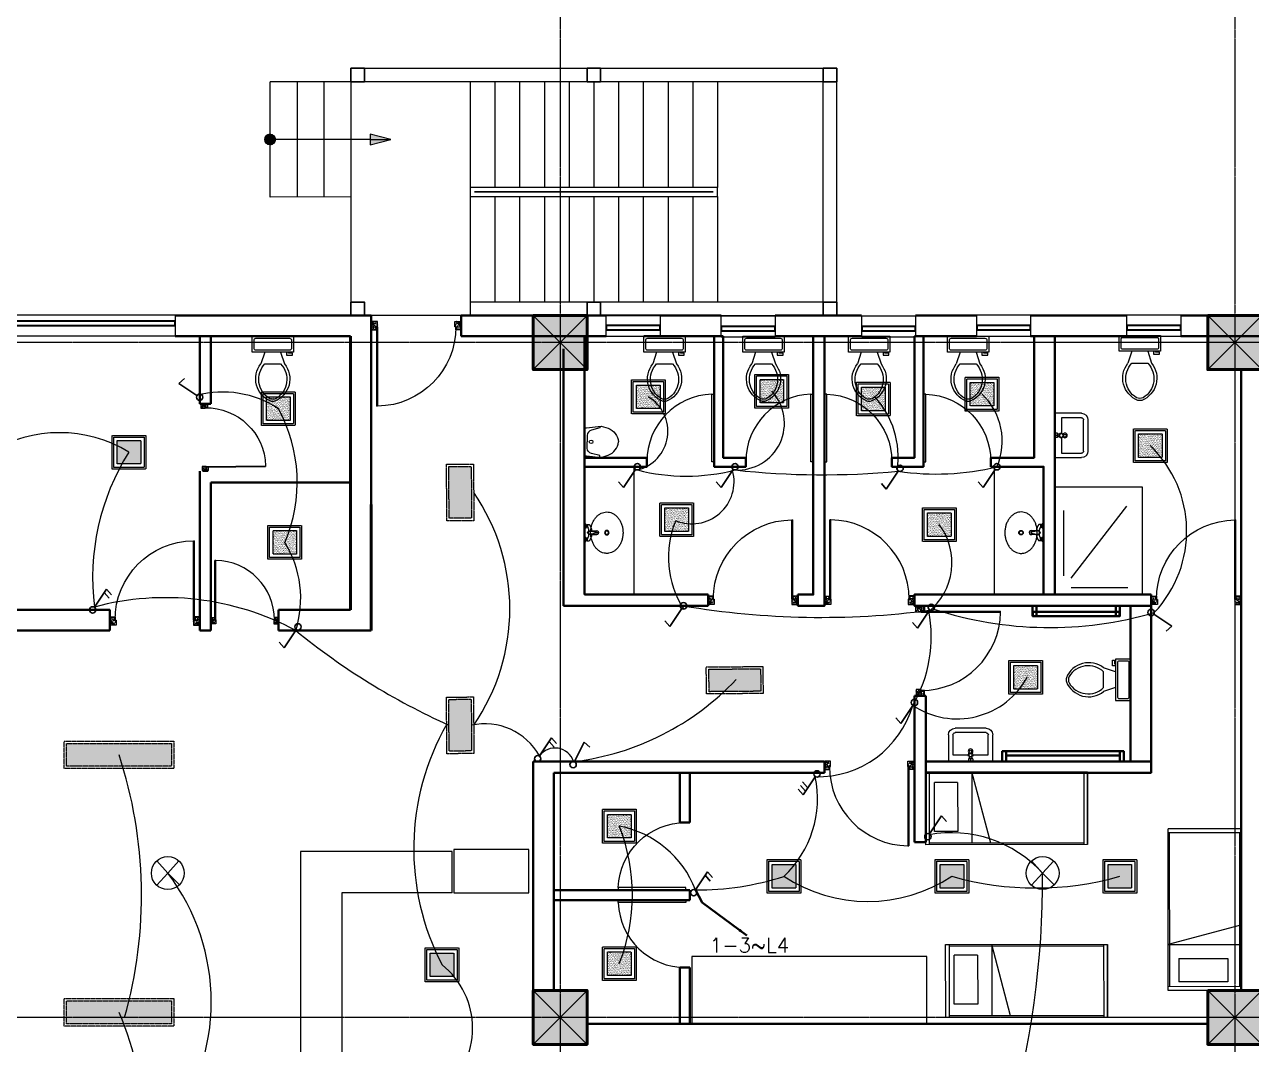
# Model space of a CAD drawing. Header units: millimetres. Extents: x 2399484 to 3337895, y 3598750 to 3969149.
# Drawn here: x 2516035 to 2529674, y 3900147 to 3911482 of the extents above; entities that cross this region are included whole.
import ezdxf

# ---------------------------------------------------------------- set-up
doc = ezdxf.new("R2010")
doc.units = ezdxf.units.MM
doc.header["$MEASUREMENT"] = 0
doc.linetypes.add('CENTER', pattern=[2, 1.25, -0.25, 0.25, -0.25])
doc.linetypes.add('DASHED', pattern=[0.75, 0.5, -0.25])
for name, color, linetype, lineweight in [('0newfurnture', 30, 'Continuous', 15), ('centreline', 52, 'CENTER', 5), ('Column-0.5', 14, 'Continuous', 50), ('conduit Light & fan City', 30, 'Continuous', 5), ('Dimension- 0.15', 114, 'Continuous', 15), ('Dimension-137.5', 86, 'Continuous', 13), ('door', 41, 'Continuous', 5), ('Door Opening-0.09', 253, 'Continuous', 9), ('Frame-0.3', 24, 'Continuous', 30), ('Furniture Hospital-0.09', 44, 'Continuous', 9), ('Hatch', 9, 'Continuous', 9), ('hidden lines', 205, 'DASHED', 5), ('Metal  workt-0.2', 13, 'Continuous', 20), ('Sill Level', 140, 'Continuous', 20), ('stairs', 6, 'Continuous', 25), ('Switches', 173, 'Continuous', 15), ('wall 0.4', 7, 'Continuous', 40), ('Wall-0.5', 7, 'Continuous', 50), ('Windows Plan', 152, 'Continuous', 35)]:
    doc.layers.add(name, color=color, linetype=linetype, lineweight=lineweight)
for name, color, linetype in [('1 x 4 recessed', 80, 'CENTER'), ('2 x 11 recessed', 60, 'CENTER'), ('ceilling fan', 3, 'Continuous'), ('emergencylight', 1, 'Continuous'), ('wire powered ups', 3, 'Continuous'), ('Wires', 1, 'Continuous')]:
    doc.layers.add(name, color=color, linetype=linetype)
doc.styles.add('romans', font='romans.shx')
doc.styles.get("Standard").update_dxf_attribs({"font": 'arial.ttf'})
doc.dimstyles.get("Standard").update_dxf_attribs({"dimtxt": 500, "dimasz": 100, "dimexe": 100, "dimexo": 200, "dimgap": 0.09, "dimtad": 0, "dimtoh": 1, "dimdec": 0, "dimzin": 0, "dimdsep": 46, "dimtxsty": 'Standard', "dimblk": 'DOT', "dimcen": 0, "dimclrd": 256, "dimclre": 256, "dimclrt": 256, "dimadec": 0, "dimazin": 0, "dimtfac": 1, "dimtdec": 0, "dimtofl": 0, "dimtmove": 0, "dimatfit": 3, "dimfxl": 1, "dimtolj": 1, "dimtzin": 0, "dimlwd": -1, "dimlwe": -1, "dimarcsym": 1})

# ---------------------------------------------------------------- blocks, each defined once
blk = doc.blocks.new('2ft column')
at = {"layer": 'Hatch', "ltscale": 5}
h = blk.add_hatch(color=256, dxfattribs=at)
h.dxf.hatch_style = 1
h.paths.add_polyline_path([(2207385, 4176559), (2207985, 4176559), (2207985, 4175959), (2207385, 4175959)])
at = {"layer": 'Column-0.5', "ltscale": 5}
blk.add_lwpolyline([(2207385, 4176559), (2207985, 4176559), (2207985, 4175959), (2207385, 4175959)], close=True, dxfattribs=at)
at = {"layer": 'Defpoints', "ltscale": 5}
for points in [[(2207985, 4176559), (2207385, 4175959)], [(2207985, 4175959), (2207385, 4176559)]]:
    blk.add_lwpolyline(points, dxfattribs=at)
blk = doc.blocks.new('main grid')
at = {"layer": 'centreline', "ltscale": 5}
for p, q in [((2533911, 4018930), (2533911, 3991299)), ((2541411, 4018930), (2541411, 3976624)), ((2559988, 4011172), (2515645, 4011172)), ((2559988, 4003672), (2515645, 4003672))]:
    blk.add_line(p, q, dxfattribs=at)
at = {"layer": 'Hatch'}
for p in [(326226, -165087), (333726, -165087), (326226, -172587), (333726, -172587)]:
    blk.add_blockref('2ft column', p, dxfattribs=at)
blk = doc.blocks.new('sems')
at = {"layer": 'Dimension- 0.15', "ltscale": 5}
h = blk.add_hatch(dxfattribs=at)
h.set_pattern_fill('ANSI31', color=256, scale=25.555556)
h.set_pattern_definition([(45, (55035.0093, 4945698.8337), (-2.258813329, 2.258813329), [])])
h.paths.add_polyline_path([(2173550, 4150430), (2173550, 4150489), (2173491, 4150489, 0.414214)])
h.paths.add_polyline_path([(2173550, 4150430, 0.414214), (2173609, 4150489), (2173550, 4150489)])
h.paths.add_polyline_path([(2173550, 4150489), (2173609, 4150489, 0.414214), (2173550, 4150548)])
h.paths.add_polyline_path([(2173491, 4150489), (2173550, 4150489), (2173550, 4150548, 0.414214)])
for p, q in [((2174664, 4150546), (2174664, 4150431)), ((2174894, 4150489), (2174664, 4150546)), ((2174664, 4150431), (2174894, 4150489))]:
    blk.add_line(p, q, dxfattribs=at)
blk.add_lwpolyline([(2174664, 4150489), (2173550, 4150489)], dxfattribs=at)
blk.add_circle((2173550, 4150489), 59.1, dxfattribs=at)
blk.add_solid([(2174664, 4150546), (2174894, 4150489), (2174664, 4150431)], dxfattribs=at)
at = {"layer": 'Dimension-137.5', "ltscale": 5}
blk.add_line((2174664, 4150489), (2174894, 4150489), dxfattribs=at)
at = {"layer": 'Frame-0.3'}
for points in [[(2174450, 4151281), (2174450, 4151131), (2174600, 4151131), (2174600, 4151281)], [(2177075, 4151281), (2177075, 4151131), (2177225, 4151131), (2177225, 4151281)], [(2179700, 4151281), (2179700, 4151131), (2179850, 4151131), (2179850, 4151281)], [(2174450, 4148681), (2174450, 4148531), (2174600, 4148531), (2174600, 4148681)], [(2177075, 4148531), (2177075, 4148681), (2177225, 4148681), (2177225, 4148531)], [(2179700, 4148531), (2179700, 4148681), (2179850, 4148681), (2179850, 4148531)]]:
    blk.add_lwpolyline(points, close=True, dxfattribs=at)
at = {"layer": 'Metal  workt-0.2', "ltscale": 5}
for p, q in [((2174600, 4151281), (2179700, 4151281)), ((2175775, 4151131), (2175775, 4149956)), ((2176050, 4151131), (2176050, 4149956)), ((2176325, 4151131), (2176325, 4149956)), ((2176600, 4151131), (2176600, 4149956)), ((2176875, 4151131), (2176875, 4149956)), ((2177150, 4151131), (2177150, 4149956)), ((2177425, 4151131), (2177425, 4149956)), ((2177700, 4151131), (2177700, 4149956)), ((2177975, 4151131), (2177975, 4149956)), ((2178250, 4151131), (2178250, 4149956)), ((2178525, 4151131), (2178525, 4149956)), ((2179700, 4148681), (2179700, 4151131)), ((2175775, 4149856), (2175775, 4148681)), ((2176050, 4149856), (2176050, 4148681)), ((2176325, 4149856), (2176325, 4148681)), ((2176600, 4149856), (2176600, 4148681)), ((2176875, 4149856), (2176875, 4148681)), ((2177150, 4149856), (2177150, 4148681)), ((2177425, 4149856), (2177425, 4148681)), ((2177700, 4149856), (2177700, 4148681)), ((2177975, 4149856), (2177975, 4148681)), ((2178250, 4149856), (2178250, 4148681)), ((2178525, 4149856), (2178525, 4148681)), ((2175775, 4148531), (2174600, 4148531))]:
    blk.add_line(p, q, dxfattribs=at)
at = {"layer": 'Metal  workt-0.2'}
for points in [[(2177075, 4148531), (2179850, 4148531), (2179850, 4151131), (2174450, 4151131), (2174450, 4148531), (2174600, 4148531)], [(2179700, 4151131), (2174600, 4151131)], [(2174450, 4149851), (2173550, 4149847)], [(2179700, 4148681), (2175775, 4148681), (2175775, 4148531), (2176745, 4148531)]]:
    blk.add_lwpolyline(points, dxfattribs=at)
for points in [[(2175775, 4149956), (2175775, 4149856), (2178525, 4149856), (2178525, 4149956)], [(2175825, 4149906), (2175825, 4149906), (2178475, 4149906), (2178475, 4149906)]]:
    blk.add_lwpolyline(points, close=True, dxfattribs=at)
at = {"layer": 'stairs', "ltscale": 5}
for p, q in [((2174450, 4151281), (2174450, 4148531)), ((2173850, 4151131), (2173850, 4149848)), ((2174150, 4151131), (2174150, 4149849))]:
    blk.add_line(p, q, dxfattribs=at)
for points in [[(2173550, 4149847), (2173550, 4151131)], [(2174450, 4151131), (2173550, 4151131)]]:
    blk.add_lwpolyline(points, dxfattribs=at)
blk = doc.blocks.new('Toilet - top')
at = {"layer": 'Furniture Hospital-0.09'}
for p, q in [((9.5, -6), (9.5, -2)), ((-10, -8.5), (-8, -8.5)), ((-10, -9.5), (-10, -8.5)), ((-7, -9.5), (-10, -9.5)), ((-8, -8.5), (-8, -8)), ((-7, -8), (-7, -9.5)), ((-4, -8), (-6, -14)), ((4, -8), (6, -14)), ((4, -14), (-4, -14))]:
    blk.add_line(p, q, dxfattribs=at)
blk.add_lwpolyline([(10.5, -8), (10.5, 0), (-10.5, 0), (-10.5, -8)], close=True, dxfattribs=at)
for points in [[(-9.5, -2), (-9.5, -6)], [(8.5, -1), (-8.5, -1)], [(-8.5, -7), (8.5, -7)]]:
    blk.add_lwpolyline(points, dxfattribs=at)
for centre, radius, start, end in [((-8.62, -1.88), 0.884, 81.8699, 188.1301), ((-8.62, -6.12), 0.884, 171.8699, 278.1301), ((8.62, -1.88), 0.884, 351.8699, 98.1301), ((8.62, -6.12), 0.884, 261.8699, 8.1301), ((3.52, -21.58), 12.17, 141.46911, 247.97143), ((4.2, -21.82), 11.33, 136.36773, 238.94682), ((-3.52, -21.58), 12.17, 292.02843, 38.53071), ((-4.2, -21.82), 11.33, 301.05301, 43.63209), ((0, -27.88), 4, 245.73182, 294.26817), ((0, -29), 4, 254.86053, 285.13947)]:
    blk.add_arc(centre, radius, start, end, dxfattribs=at)
blk = doc.blocks.new('26 door')
at = {"layer": 'door'}
blk.add_line((42654.7, -717.83), (42654.7, -716.68), dxfattribs=at)
at = {"layer": 'door', "ltscale": 5}
blk.add_lwpolyline([(42654.7, -716.68), (42684.73, -716.68), (42684.73, -717.83), (42654.7, -717.83)], dxfattribs=at)
at = {"layer": 'Door Opening-0.09'}
blk.add_arc((42654.79, -717.79), 29.96, 2.1358, 90.1794, dxfattribs=at)
blk = doc.blocks.new('TIA UR Plan-flat-1')
at = {"layer": 'Furniture Hospital-0.09'}
for points in [[(-186, 175), (-265, 150, 0.270578), (-380, 0, 0.556713)], [(0, 0), (0, 132, 0.414214), (-25, 157), (-186, 175)], [(-174, 175), (-174, 154), (-81, 130, -0.321575), (-32, 71), (-32, 0)], [(-186, -175), (-265, -150, -0.270578), (-380, 0, -0.556713)], [(0, 0), (0, -132, -0.414214), (-25, -157), (-186, -175)], [(-174, -175), (-174, -154), (-81, -130, 0.321575), (-32, -71), (-32, 0)]]:
    blk.add_lwpolyline(points, format="xyb", dxfattribs=at)
blk.add_circle((-75, 0), 20, dxfattribs=at)
blk = doc.blocks.new('SHOWERPLAN')
for p, q in [((20, 60), (25, 60)), ((30, 83), (35, 83)), ((30, 67), (35, 67)), ((35, 90), (53, 90)), ((80, 22), (135, 22)), ((20, -60), (25, -60)), ((30, -67), (35, -67)), ((30, -83), (35, -83)), ((35, -90), (53, -90)), ((80, -22), (135, -22))]:
    blk.add_line(p, q)
for points in [[(0, 105, -0.222859), (20, 90), (20, 60, -0.222859), (0, 45)], [(139, -4), (139, 3, 0.373826), (136, 7), (73, 15, 1.867218), (73, -16), (136, -7, 0.373826)], [(0, -105, 0.222859), (20, -90), (20, -60, 0.222859), (0, -45)]]:
    blk.add_lwpolyline(points, format="xyb", close=True)
for points in [[(20, 90), (25, 90), (25, 60), (20, 60)], [(25, 85), (30, 85), (30, 65), (25, 65)], [(30, 90), (35, 90), (35, 60), (30, 60)], [(20, -90), (25, -90), (25, -60), (20, -60)], [(25, -85), (30, -85), (30, -65), (25, -65)], [(30, -90), (35, -90), (35, -60), (30, -60)]]:
    blk.add_lwpolyline(points, close=True)
blk.add_lwpolyline([(51, 18, 0.461601), (47, -15)], format="xyb")
for centre, radius, start, end in [((-15, 21), 63.3, 355.2879, 37.6983), ((45, 0), 10.4, 100.0344, 259.4939), ((60, 2), 18.8, 46.4506, 153.7796), ((-43, 13), 124, 4.2141, 38.3676), ((136, 0), 22.4, 265.9494, 94.0506), ((133, 0), 22.5, 0.4708, 87.1339), ((133, 0), 22.5, 272.8655, 359.6459), ((-15, -21), 63.3, 322.3017, 4.7121), ((60, -2), 18.8, 206.2204, 313.5494), ((-43, -13), 124, 321.6324, 355.7859)]:
    blk.add_arc(centre, radius, start, end)
blk = doc.blocks.new('basi')
at = {"layer": 'Furniture Hospital-0.09'}
for radius in [25, 20]:
    blk.add_circle((0, 0), radius, dxfattribs=at)
blk.add_open_spline([(0, 230), (7, 230), (13, 230), (30, 227), (41, 224), (61, 217), (71, 212), (90, 200), (99, 192), (116, 176), (124, 167), (139, 146), (146, 136), (157, 112), (162, 100), (171, 74), (174, 61), (178, 34), (180, 20), (180, -7), (180, -21), (176, -49), (174, -62), (167, -88), (162, -101), (151, -125), (145, -136), (131, -158), (124, -167), (107, -185), (99, -193), (80, -206), (70, -212), (50, -221), (40, -225), (19, -229), (8, -230), (-13, -230), (-23, -228), (-44, -223), (-54, -220), (-74, -210), (-84, -204), (-102, -190), (-111, -182), (-127, -163), (-134, -153), (-148, -132), (-154, -120), (-164, -96), (-168, -83), (-175, -57), (-177, -43), (-180, -16), (-180, -2), (-179, 26), (-178, 40), (-173, 67), (-169, 80), (-160, 105), (-155, 117), (-143, 140), (-136, 151), (-121, 171), (-113, 179), (-96, 195), (-86, 202), (-67, 214), (-57, 219), (-36, 226), (-26, 228), (-10, 230), (-5, 230), (0, 230)], degree=3, knots=[0, 0, 0, 0, 0.111441, 0.111441, 0.290409, 0.290409, 0.469378, 0.469378, 0.648346, 0.648346, 0.827315, 0.827315, 1.006283, 1.006283, 1.185252, 1.185252, 1.36422, 1.36422, 1.543189, 1.543189, 1.722157, 1.722157, 1.901126, 1.901126, 2.080094, 2.080094, 2.259063, 2.259063, 2.438031, 2.438031, 2.617, 2.617, 2.795968, 2.795968, 2.974937, 2.974937, 3.153905, 3.153905, 3.332874, 3.332874, 3.511842, 3.511842, 3.690811, 3.690811, 3.869779, 3.869779, 4.048748, 4.048748, 4.227716, 4.227716, 4.406684, 4.406684, 4.585653, 4.585653, 4.764621, 4.764621, 4.94359, 4.94359, 5.122558, 5.122558, 5.301527, 5.301527, 5.480495, 5.480495, 5.659464, 5.659464, 5.838432, 5.838432, 6.017401, 6.017401, 6.196369, 6.196369, 6.283185, 6.283185, 6.283185, 6.283185], dxfattribs=at)
at = {"layer": 'Furniture Hospital-0.09', "xscale": 0.9999980001467896, "yscale": 0.9999980001467896, "zscale": 25.4, "rotation": 0.008803277706400013}
blk.add_blockref('SHOWERPLAN', (-250, 0), dxfattribs=at)
blk = doc.blocks.new('d1')
at = {"layer": 'door'}
for p, q in [((2442.75, 10745.72), (2408.32, 10745.72)), ((2442.75, 10746.15), (2408.33, 10746.15)), ((2408.33, 10746.15), (2408.33, 10745.72))]:
    blk.add_line(p, q, dxfattribs=at)
at = {"layer": 'door', "ltscale": 80}
for points in [[(2445, 10779.7), (2445, 10781.99), (2444.56, 10781.99), (2444.56, 10782.43), (2441.8, 10782.43), (2441.8, 10781.99), (2441.36, 10781.99), (2441.36, 10780.14), (2442.75, 10780.14), (2442.75, 10779.7)], [(2445, 10746.15), (2445, 10743.87), (2444.56, 10743.87), (2444.56, 10743.43), (2441.8, 10743.43), (2441.8, 10743.87), (2441.36, 10743.87), (2441.36, 10745.72), (2442.75, 10745.72), (2442.75, 10746.15)]]:
    blk.add_lwpolyline(points, close=True, dxfattribs=at)
at = {"layer": 'Door Opening-0.09', "ltscale": 80}
blk.add_arc((2442.75, 10745.72), 34.42, 90, 179.274, dxfattribs=at)
at = {"layer": 'hidden lines'}
for centre, radius, start, end in [((2445.01, 10781.68), 2.48, 162.4671, 233.2418), ((2445.46, 10782.07), 1.81, 168.6475, 255.2319), ((2441.64, 10791.37), 9.82, 268.3986, 287.3158), ((2441.38, 10784.76), 4.22, 269.7899, 318.9675), ((2444.33, 10781.34), 2.81, 166.4652, 205.1802), ((2441.57, 10782.05), 3, 308.4681, 358.9527), ((2441.38, 10741.1), 4.22, 41.0325, 90.2101), ((2444.33, 10744.52), 2.81, 154.8198, 193.5348), ((2445.01, 10744.18), 2.48, 126.7582, 197.5329), ((2441.57, 10743.81), 3, 1.0473, 51.5319), ((2445.46, 10743.79), 1.81, 104.7681, 191.3525), ((2441.64, 10734.49), 9.82, 72.6842, 91.6014)]:
    blk.add_arc(centre, radius, start, end, dxfattribs=at)
blk = doc.blocks.new('BED')
at = {"layer": 'Furniture Hospital-0.09'}
for p, q in [((-2.12, 0.475), (-2.12, -0.475)), ((-2.12, -0.475), (-2.12, 0.475)), ((-0.008, 0.475), (-2.12, 0.475)), ((-2.07, 0.475), (-2.07, -0.475)), ((-0.058, 0.455), (-2.07, 0.455)), ((-0.855, -0.455), (-0.61, 0.475)), ((-0.61, 0.475), (-0.61, -0.455)), ((-0.425, 0.336), (-0.426, -0.303)), ((-0.425, 0.336), (-0.121, 0.336)), ((-0.121, -0.303), (-0.121, 0.336)), ((-0.058, -0.475), (-0.058, 0.475)), ((-0.008, -0.475), (-0.008, 0.475)), ((-0.426, -0.303), (-0.121, -0.303)), ((-2.12, -0.475), (-0.008, -0.475)), ((-2.07, -0.455), (-0.058, -0.455))]:
    blk.add_line(p, q, dxfattribs=at)
blk = doc.blocks.new('TAP')
at = {"layer": 'Furniture Hospital-0.09', "linetype": 'Continuous'}
for p, q in [((0, 38), (0, -38)), ((5, 38), (0, 38)), ((5, 38), (5, -38)), ((30, 25), (5, 25)), ((30, 0), (5, 0)), ((30, 25), (30, -25)), ((56, 16), (30, 16)), ((51, 7), (48, 8)), ((59, 19), (57, 22)), ((73, 24), (73, 27)), ((88, 20), (89, 22)), ((97, 15), (125, 12)), ((97, 8), (100, 9)), ((5, -38), (0, -38)), ((30, -25), (5, -25)), ((56, -16), (30, -16)), ((51, -8), (48, -9)), ((60, -20), (58, -22)), ((74, -24), (74, -27)), ((88, -19), (90, -22)), ((97, -7), (100, -8)), ((97, -15), (125, -12))]:
    blk.add_line(p, q, dxfattribs=at)
for radius in [21.2, 19.7]:
    blk.add_circle((74, 0), radius, dxfattribs=at)
for centre, radius, start, end in [((74, 0), 27.2, 163.0512, 199.0512), ((74, 0), 24.2, 127.0512, 163.0512), ((74, 0), 27.2, 91.0512, 127.0512), ((74, 0), 24.2, 55.0512, 91.0512), ((74, 0), 27.2, 19.0512, 55.0512), ((74, 0), 24.2, 343.0512, 19.0512), ((95, 0), 32.6, 337.45, 22.55), ((74, 0), 24.2, 199.0512, 235.0512), ((74, 0), 27.2, 235.0512, 271.0512), ((74, 0), 24.2, 271.0512, 307.0512), ((74, 0), 27.2, 307.0512, 343.0512)]:
    blk.add_arc(centre, radius, start, end, dxfattribs=at)
blk = doc.blocks.new('bazin')
at = {"layer": '0newfurnture', "ltscale": 5}
for p, q in [((2434577, 4011590), (2435069, 4011590)), ((2434577, 4011295), (2434577, 4011590)), ((2434626, 4011295), (2434626, 4011516)), ((2434626, 4011516), (2434799, 4011516)), ((2434847, 4011516), (2435020, 4011516)), ((2435020, 4011516), (2435020, 4011295)), ((2435069, 4011590), (2435069, 4011295)), ((2434996, 4011270), (2434651, 4011270)), ((2434996, 4011221), (2434651, 4011221))]:
    blk.add_line(p, q, dxfattribs=at)
blk.add_circle((2434823, 4011477), 25.6, dxfattribs=at)
for centre, radius, start, end in [((2434651, 4011295), 73.8, 180, 270), ((2434651, 4011295), 24.6, 180, 270), ((2434996, 4011295), 73.8, 270, 0), ((2434996, 4011295), 24.6, 270, 0)]:
    blk.add_arc(centre, radius, start, end, dxfattribs=at)
at = {"layer": '0newfurnture', "ltscale": 5, "xscale": 0.9842520018725999, "yscale": 0.9842520018725999, "zscale": 0.9842520018725999, "rotation": 270}
blk.add_blockref('TAP', (2434823, 4011590), dxfattribs=at)
blk = doc.blocks.new('w1')
at = {"layer": 'Sill Level'}
blk.add_lwpolyline([(2460641, 3827503), (2460641, 3825103), (2460401, 3825103), (2460401, 3827503)], close=True, dxfattribs=at)
at = {"layer": 'Windows Plan'}
blk.add_lwpolyline([(2460521, 3825103), (2460521, 3827503), (2460473, 3827503), (2460473, 3825103)], close=True, dxfattribs=at)
blk = doc.blocks.new('v2')
at = {"layer": 'Sill Level'}
blk.add_lwpolyline([(2448277, 3818910), (2448877, 3818910), (2448877, 3818670), (2448277, 3818670)], close=True, dxfattribs=at)
at = {"layer": 'Windows Plan'}
blk.add_lwpolyline([(2448877, 3818790), (2448277, 3818790), (2448277, 3818743), (2448877, 3818743)], close=True, dxfattribs=at)
blk = doc.blocks.new('1by1 15w')
at = {"layer": '2 x 11 recessed', "lineweight": 0, "true_color": 0xffffff}
h = blk.add_hatch(dxfattribs=at)
h.set_pattern_fill('DOTS', scale=7.6)
h.set_pattern_definition([(0, (-24150.00014, -28906.40267), (0.2375, 0.475), [0, -0.475])])
h.paths.add_polyline_path([(111699, 133932), (111912, 133932), (111912, 133720), (111699, 133720)])
at = {"layer": '2 x 11 recessed', "lineweight": 0}
for points in [[(111654, 133978), (111958, 133978), (111958, 133674), (111654, 133674)], [(111669, 133963), (111942, 133963), (111942, 133689), (111669, 133689)], [(111699, 133932), (111912, 133932), (111912, 133720), (111699, 133720)]]:
    blk.add_lwpolyline(points, close=True, dxfattribs=at)
blk = doc.blocks.new('4 ft recessed panel')
at = {"layer": '1 x 4 recessed', "lineweight": 0}
h = blk.add_hatch(dxfattribs=at)
h.set_pattern_fill('AR-SAND', color=256, scale=6.25)
h.set_pattern_definition([(37.5, (-418269.719, 97562.351), (-0.39370849, 12.04264856), [0, -9.5, 0, -10.625, 0, -10.15625]), (7.5, (-418269.719, 97562.351), (11.0611044, 17.6384129), [0, -5.125, 0, -8.5625, 0, -3.28125]), (327.5, (-418277.406, 97562.351), (19.46338664, 0.03536908), [0, -3.125, 0, -11.25, 0, -14.6875]), (317.5, (-418277.406, 97562.351), (18.7882913, 5.4854723), [0, -1.5625, 0, -7.375, 0, -8.4375])])
h.paths.add_polyline_path([(-575, 125), (575, 125), (575, -125), (-575, -125)])
for points in [[(-600, 150), (600, 150), (600, -150), (-600, -150)], [(-575, 125), (575, 125), (575, -125), (-575, -125)]]:
    blk.add_lwpolyline(points, close=True, dxfattribs=at)
blk = doc.blocks.new('1by1 6w')
at = {"layer": '2 x 11 recessed', "lineweight": 0}
h = blk.add_hatch(dxfattribs=at)
h.set_pattern_fill('AR-SAND', color=256, scale=7.6)
h.set_pattern_definition([(37.5, (-507751.777, 116886.896), (-0.47874952, 14.64386064), [0, -11.552, 0, -12.92, 0, -12.35]), (7.5, (-507751.777, 116886.896), (13.45030296, 21.4483101), [0, -6.232, 0, -10.412, 0, -3.99]), (327.5, (-507761.125, 116886.896), (23.66747815, 0.0430088), [0, -3.8, 0, -13.68, 0, -17.86]), (317.5, (-507761.125, 116886.896), (22.8465622, 6.6703343), [0, -1.9, 0, -8.968, 0, -10.26])])
h.paths.add_polyline_path([(-106, 106), (106, 106), (106, -106), (-106, -106)])
for points in [[(-152, 152), (152, 152), (152, -152), (-152, -152)], [(-137, 137), (137, 137), (137, -137), (-137, -137)], [(-106, 106), (106, 106), (106, -106), (-106, -106)]]:
    blk.add_lwpolyline(points, close=True, dxfattribs=at)
blk = doc.blocks.new('2 WAY')
at = {"layer": 'Switches', "lineweight": 30}
for p, q in [((1.76, 2.13), (6.02, 8.52)), ((5.27, 7.27), (7.02, 5.26)), ((6.02, 8.52), (7.78, 6.51))]:
    blk.add_line(p, q, dxfattribs=at)
blk.add_circle((1.13, 1.13), 1.13, dxfattribs=at)
blk = doc.blocks.new('1 WAY')
at = {"layer": 'Switches', "lineweight": 30}
for p, q in [((1.76, 2.13), (6.02, 8.52)), ((6.02, 8.52), (7.78, 6.51))]:
    blk.add_line(p, q, dxfattribs=at)
blk.add_circle((1.13, 1.13), 1.13, dxfattribs=at)
blk = doc.blocks.new('3 WAY')
at = {"layer": 'Switches', "lineweight": 30}
for p, q in [((1.76, 2.13), (6.02, 8.52)), ((4.51, 6.01), (6.27, 4.01)), ((5.27, 7.27), (7.02, 5.26)), ((6.02, 8.52), (7.78, 6.51))]:
    blk.add_line(p, q, dxfattribs=at)
blk.add_circle((1.13, 1.13), 1.13, dxfattribs=at)
blk = doc.blocks.new('emergency')
at = {"layer": 'conduit Light & fan City'}
for p, q in [((0, 0), (-124, -135)), ((-122, 136), (0, 0)), ((124, 135), (0, 0)), ((0, 0), (129, -129))]:
    blk.add_line(p, q, dxfattribs=at)
blk.add_circle((0, 0), 183, dxfattribs=at)
blk = doc.blocks.new('2 ft panel')
at = {"layer": '1 x 4 recessed', "lineweight": 0}
h = blk.add_hatch(dxfattribs=at)
h.set_pattern_fill('AR-SAND', color=256, scale=6.25)
h.set_pattern_definition([(37.5, (-417982.219, 97562.351), (-0.39370849, 12.04264856), [0, -9.5, 0, -10.625, 0, -10.15625]), (7.5, (-417982.219, 97562.351), (11.0611044, 17.6384129), [0, -5.125, 0, -8.5625, 0, -3.28125]), (327.5, (-417989.906, 97562.351), (19.46338664, 0.03536908), [0, -3.125, 0, -11.25, 0, -14.6875]), (317.5, (-417989.906, 97562.351), (18.7882913, 5.4854723), [0, -1.5625, 0, -7.375, 0, -8.4375])])
h.paths.add_polyline_path([(287, -125), (287, 125), (-288, 125), (-288, -125)])
at = {"layer": '1 x 4 recessed'}
blk.add_line((287, 125), (287, -125), dxfattribs=at)
at = {"layer": '1 x 4 recessed', "lineweight": 0}
for points in [[(316, -150), (-313, -150), (-313, 150), (316, 150)], [(316, 150), (316, -150)], [(287, -125), (-288, -125), (-288, 125), (287, 125)]]:
    blk.add_lwpolyline(points, dxfattribs=at)
blk = doc.blocks.new('_Dot')
at = {"color": 0, "linetype": 'ByBlock', "lineweight": -2}
blk.add_line((-0.5, 0), (-1, 0), dxfattribs=at)
at = {"color": 0, "linetype": 'ByBlock', "lineweight": -3, "const_width": 0.5}
blk.add_lwpolyline([(-0.25, 0, 1), (0.25, 0, 1)], format="xyb", close=True, dxfattribs=at)

msp = doc.modelspace()

# ---------------------------------------------------------------- linework, layer by layer
at = {"layer": 'Furniture Hospital-0.09'}
for p, q in [((2527586.3, 3906080), (2527586.3, 3905355.8)), ((2527670.3, 3905329.2), (2528288.3, 3906129.6)), ((2527670.3, 3905226.2), (2528299.7, 3905226.2)), ((2520789.1, 3902292.1), (2519102.8, 3902292.1)), ((2519102.8, 3902292.1), (2519102.8, 3898336.7)), ((2520789.1, 3901832.1), (2520789.1, 3902292.1)), ((2520789.1, 3901832.1), (2519562.8, 3901832.1)), ((2519562.8, 3901832.1), (2519562.8, 3898336.7))]:
    msp.add_line(p, q, dxfattribs=at)
for points in [[(2522258, 3905147.1), (2522258.1, 3906567.1), (2522808.1, 3906567.1), (2522808.1, 3905147.1), (2522258, 3905147.1)], [(2527363.1, 3905147.1), (2527363.1, 3906567.1), (2526813.1, 3906567.1), (2526813.1, 3905147.1), (2527363.1, 3905147.1)]]:
    msp.add_lwpolyline(points, dxfattribs=at)
for points in [[(2527488.1, 3905147.1), (2528461.3, 3905147.1), (2528461.3, 3906340.2), (2527488.1, 3906340.2)], [(2520808.4, 3901832.1), (2521642.1, 3901832.1), (2521642.1, 3902312.7), (2520808.4, 3902312.7)], [(2523454.8, 3900377.1), (2526063.8, 3900377.1), (2526063.8, 3901126.4), (2523454.8, 3901126.4)]]:
    msp.add_lwpolyline(points, close=True, dxfattribs=at)
at = {"layer": 'wall 0.4', "ltscale": 5}
for p, q in [((2517707.8, 3908247.1), (2519889.1, 3908247.1)), ((2519889.1, 3908243.2), (2519889.1, 3908247.1)), ((2519889.1, 3905427.1), (2519889.1, 3908243.2)), ((2520889.1, 3908247.1), (2522500.7, 3908247.1)), ((2520889.1, 3908017.1), (2520889.1, 3908247.1)), ((2523100.7, 3908247.1), (2523779.2, 3908247.1)), ((2524379.2, 3908247.1), (2525340.8, 3908247.1)), ((2525940.8, 3908247.1), (2526619.3, 3908247.1)), ((2527219.3, 3908247.1), (2528288.8, 3908247.1)), ((2528888.8, 3908247.1), (2531654.2, 3908247.1)), ((2517707.8, 3908017.1), (2519659.1, 3908017.1)), ((2517982.4, 3908017.1), (2517982.4, 3907267.1)), ((2518107.4, 3908017.1), (2518107.4, 3907267.1)), ((2520889.1, 3908017.1), (2522500.7, 3908017.1)), ((2522258.1, 3908017.1), (2522258.1, 3906392.1)), ((2522258.1, 3905147.1), (2522258.1, 3908017.1)), ((2522919.6, 3908017.1), (2523803.1, 3908017.1)), ((2524379.2, 3908017.1), (2525340.8, 3908017.1)), ((2525928.1, 3908017.1), (2526619.3, 3908017.1)), ((2527219.3, 3908017.1), (2528288.8, 3908017.1)), ((2527488.1, 3906114.1), (2527488.1, 3908017.1)), ((2528888.8, 3908017.1), (2531654.2, 3908017.1)), ((2522028.1, 3905022.1), (2522028.1, 3907877.1)), ((2529559.1, 3907647.1), (2529559.1, 3900747.1)), ((2518107.4, 3907267.1), (2517982.4, 3907267.1)), ((2519659.1, 3906392.1), (2518107.4, 3906392.1)), ((2518107.4, 3906392.1), (2518107.4, 3904747.1)), ((2522258, 3906162.1), (2522258.1, 3906162.1)), ((2523633.1, 3905147.1), (2522258.1, 3905147.1)), ((2523633.1, 3905022.1), (2523633.1, 3905147.1)), ((2527258.1, 3905147.1), (2527488.1, 3905147.1)), ((2527258.1, 3905147.1), (2527258.1, 3905147.1)), ((2527488.1, 3905147.1), (2528559.1, 3905147.1)), ((2528559.1, 3905147.1), (2528559.1, 3905022.1)), ((2518857.3, 3904977.1), (2519659.1, 3904977.1)), ((2518857.3, 3904977.1), (2518857.3, 3904747.1)), ((2522028.1, 3905022.1), (2523633.1, 3905022.1)), ((2527258.1, 3905022.1), (2527488.1, 3905022.1)), ((2527258.1, 3905022.1), (2527363.1, 3905022.1)), ((2527488.1, 3905022.1), (2528559.1, 3905022.1)), ((2528329.2, 3903292.1), (2528329.1, 3905022.1)), ((2528559.2, 3903292.1), (2528559.1, 3905022.1)), ((2516982.4, 3904747.1), (2514789.1, 3904747.1)), ((2518107.4, 3904747.1), (2517982.4, 3904747.1)), ((2519889.1, 3904747.1), (2518857.3, 3904747.1)), ((2525928.1, 3904022.1), (2525928.1, 3902396.4)), ((2526053.1, 3904022.1), (2525928.1, 3904022.1)), ((2526053.1, 3904022.1), (2526053.1, 3902396.4)), ((2521689.1, 3900747.1), (2521689.1, 3903292.1)), ((2521689.1, 3903292.1), (2524928.1, 3903292.1)), ((2521919.1, 3903167.1), (2521919.1, 3900747.1)), ((2521919.1, 3903167.1), (2524928.1, 3903167.1)), ((2523319.1, 3903167.1), (2523319.1, 3902612.1)), ((2523429.1, 3903167.1), (2523429.1, 3902612.1)), ((2524928.1, 3903292.1), (2524928.1, 3903167.1)), ((2526053.1, 3903300.3), (2526053.1, 3903175.3)), ((2523429.1, 3902612.1), (2523319.1, 3902612.1)), ((2525928.1, 3902396.4), (2526053.1, 3902396.4)), ((2523429.1, 3901862.1), (2521919.1, 3901862.1)), ((2523429.1, 3901862.1), (2523429.1, 3901752.1)), ((2523429.1, 3901752.1), (2521919.1, 3901752.1)), ((2523319.1, 3901004.9), (2523319.1, 3900377.1)), ((2523429.1, 3901002.1), (2523319.1, 3901002.1)), ((2523429.1, 3901002.1), (2523429.1, 3900377.1)), ((2522289.1, 3900377.1), (2529189.1, 3900377.1))]:
    msp.add_line(p, q, dxfattribs=at)
for points in [[(2523803.1, 3908017.1), (2523803.1, 3906667.1), (2524053.1, 3906667.1), (2524053.1, 3906567.1), (2523703.1, 3906567.1), (2523703.1, 3908017.1)], [(2524803.1, 3908017.1), (2524803.1, 3905147.1), (2524633.1, 3905147.1)], [(2524928.1, 3908017.1), (2524928.1, 3905022.1), (2524633.1, 3905022.1), (2524633.1, 3905147.1)], [(2525928.1, 3908017.1), (2525928.1, 3906667.1), (2525678.1, 3906667.1), (2525678.1, 3906567.1), (2526028.1, 3906567.1), (2526028.1, 3908017.1)], [(2527488.1, 3905022.1), (2527488.1, 3905022.1), (2525928.1, 3905022.1), (2525928.1, 3905147.1), (2527363.1, 3905147.1), (2527363.1, 3906567.1), (2526778.1, 3906567.1), (2526778.1, 3906667.1), (2527258.1, 3906667.1), (2527258.1, 3908017.1)], [(2522258.1, 3906667.1), (2522953.1, 3906667.1), (2522953.1, 3906567.1), (2522258.1, 3906567.1)], [(2517982.4, 3904747.1), (2517982.4, 3906517.1)], [(2527488.1, 3906145.1), (2527488.1, 3905147.1)], [(2516982.4, 3904746.8), (2516982.4, 3904977.1), (2514789.1, 3904977.1)], [(2526053.1, 3903167.1), (2528559.2, 3903167.1), (2528559.2, 3903292.1), (2526053.1, 3903292.1)]]:
    msp.add_lwpolyline(points, dxfattribs=at)
for points in [[(2527285.9, 3904907.9), (2527241.9, 3904907.9), (2527241.9, 3905022.1), (2527285.9, 3905022.1)], [(2527245.1, 3904956.9), (2528208, 3904956.9), (2528208, 3904907.9), (2527245.1, 3904907.9)], [(2528167.2, 3904907.9), (2528211.2, 3904907.9), (2528211.2, 3905022.1), (2528167.2, 3905022.1)], [(2526948.8, 3903406.4), (2526904.8, 3903406.4), (2526904.8, 3903292.1), (2526948.8, 3903292.1)], [(2526948.8, 3903357.4), (2528210.5, 3903357.4), (2528210.5, 3903406.4), (2526948.8, 3903406.4)], [(2528210.5, 3903406.4), (2528254.5, 3903406.4), (2528254.5, 3903292.1), (2528210.5, 3903292.1)]]:
    msp.add_lwpolyline(points, close=True, dxfattribs=at)
at = {"layer": 'Wall-0.5', "ltscale": 5}
for p, q in [((2519659.1, 3908017.1), (2519659.1, 3904977.1)), ((2519889.1, 3906147.1), (2519889.1, 3904747.1))]:
    msp.add_line(p, q, dxfattribs=at)
at = {"layer": 'wire powered ups', "ltscale": 5}
for centre, radius, start, end in [((2526337.7, 3901128.6), 1371.9, 42.29776, 100.3927), ((2515742.6, 3900619.4), 2367.7, 322.77262, 37.22738), ((2517198.8, 3901986.6), 10153.8, 327.78998, 0.36763)]:
    msp.add_arc(centre, radius, start, end, dxfattribs=at)
at = {"layer": 'Wires', "ltscale": 5}
for centre, radius, start, end in [((2518237.7, 3906273.5), 1124.7, 56.61847, 104.76783), ((2523961.7, 3907051.8), 520.7, 266.88974, 43.07643), ((2522742.9, 3906963), 443.7, 283.65485, 59.36859), ((2524757.4, 3906674.3), 990.2, 351.76811, 42.53978), ((2526184.5, 3906852.1), 719.2, 336.66184, 46.56541), ((2517371.1, 3906396.7), 1694.8, 336.71915, 28.78067), ((2516423.4, 3905465.9), 1480.5, 58.57509, 121.42491), ((2519408.3, 3905332.3), 2617, 147.73753, 187.10672), ((2527636.6, 3905852.3), 1317.7, 316.62014, 46.1191), ((2523390.5, 3908625.3), 2162.7, 255.46117, 284.53882), ((2523453.4, 3906402.6), 469.5, 247.52693, 15.12372), ((2524906.2, 3915381.5), 8903, 263.72701, 275.42876), ((2526172.7, 3909335), 2848.3, 261.4359, 283.64863), ((2519144.5, 3904988.6), 2285.1, 325.51331, 34.48669), ((2524249.5, 3905559.8), 1057.8, 157.26048, 212.79657), ((2525639.4, 3905502.1), 705.2, 308.78295, 36.83046), ((2517926, 3905104.9), 1179.3, 342.33718, 31.82995), ((2517601.5, 3902060.5), 3052.1, 61.67569, 105.0028), ((2524889, 3914055.2), 9161.5, 260.3947, 277.56614), ((2524595.1, 3904681.1), 1520, 329.7715, 10.70572), ((2527430, 3908936.9), 4156, 251.97489, 286.26904), ((2523959.9, 3910786.1), 7783.3, 230.8856, 245.66844), ((2521778.6, 3906252.2), 2983.3, 277.14788, 316.57754), ((2526402.5, 3904654.4), 888.6, 236.21676, 331.90196), ((2524855, 3904218.6), 1096.1, 268.43126, 343.96608), ((2521152, 3903016.9), 694, 29.05046, 102.39549), ((2523156.9, 3902321.5), 2795.6, 150.32459, 207.46505), ((2521932.5, 3903226.1), 215.8, 17.8329, 143.66332), ((2512326.2, 3901806.2), 5008.8, 344.25626, 18.14668), ((2523658.7, 3902880.4), 1191.3, 313.40937, 11.749), ((2520732, 3901809.4), 2061.1, 338.2484, 21.7516), ((2522431.7, 3901455.6), 1138.1, 21.10869, 79.12828), ((2523522.5, 3904986.3), 3121, 269.46579, 287.81514), ((2525410, 3903439), 1702.3, 236.73342, 303.26658), ((2527277.6, 3905315), 3428.9, 254.19726, 285.80274), ((2520115, 3900327.1), 901.3, 308.52553, 51.47447), ((2514007.8, 3899178.4), 3351.4, 336.70366, 23.29634)]:
    msp.add_arc(centre, radius, start, end, dxfattribs=at)

# ---------------------------------------------------------------- block references
at = {"layer": '0newfurnture', "xscale": -1}
for p, rotation in [((6539078.3, 6341738.7), 90), ((91728.6, 7914882.4), 180)]:
    msp.add_blockref('bazin', p, dxfattribs=dict(at, rotation=rotation))
at = {"layer": '1 x 4 recessed'}
for name, p, xscale, yscale, zscale in [('1by1 6w', (2522969, 3907344.8), 1.232584708463633, 1.232584708463633, 1.232584708463633), ('1by1 6w', (2524342.1, 3907407.4), 1.232584708463633, 1.232584708463633, 1.232584708463633), ('1by1 6w', (2526678.9, 3907374.3), 1.232584708463633, 1.232584708463633, 1.232584708463633), ('1by1 6w', (2518856.5, 3907212.7), 1.232584708463633, 1.232584708463633, 1.232584708463633), ('1by1 6w', (2525470.2, 3907320.2), 1.232584708463633, 1.232584708463633, 1.232584708463633), ('1by1 6w', (2528550, 3906802.1), 1.232584708463633, 1.232584708463633, 1.232584708463633), ('1by1 15w', (2379385.5, 3741777.4), 1.232584708463633, 1.232584708463633, 1.232584708463633), ('1by1 6w', (2523285.1, 3905980), 1.232584708463633, 1.232584708463633, 1.232584708463633), ('1by1 6w', (2526203.9, 3905924.8), 1.232584708463633, 1.232584708463633, 1.232584708463633), ('1by1 6w', (2518927.9, 3905726.9), 1.232584708463633, 1.232584708463633, 1.232584708463633), ('1by1 6w', (2527165.1, 3904228.1), 1.232584708463633, 1.232584708463633, 1.232584708463633), ('4 ft recessed panel', (2517085.9, 3903366.2), 1.015649799774034, 1.015649799774034, 1.015649799774034), ('1by1 6w', (2522646.3, 3902573.2), 1.232584708463633, 1.232584708463633, 1.232584708463633), ('1by1 15w', (2386666.5, 3737063.9), 1.232584708463633, 1.232584708463633, 1.232584708463633), ('1by1 15w', (2388534, 3737063.9), 1.232584708463633, 1.232584708463633, 1.232584708463633), ('1by1 15w', (2390401.5, 3737063.9), 1.232584708463633, 1.232584708463633, 1.232584708463633), ('1by1 15w', (2382866.5, 3736080.3), 1.232584708463633, 1.232584708463633, 1.232584708463633), ('1by1 6w', (2522646.3, 3901045.6), 1.232584708463633, 1.232584708463633, 1.232584708463633), ('4 ft recessed panel', (2517085.9, 3900503.9), 1.015649799774034, 1.015649799774034, 1.015649799774034)]:
    msp.add_blockref(name, p, dxfattribs=dict(at, xscale=xscale, yscale=yscale, zscale=zscale))
for p, rotation in [((2520878, 3906282.9), 270.4480127828098), ((2523930.8, 3904195.1), 180.4480127828097), ((2520878, 3903695.1), 270.4480127828098)]:
    msp.add_blockref('2 ft panel', p, dxfattribs=dict(at, rotation=rotation))
at = {"layer": 'ceilling fan', "lineweight": -3}
for name, p, xscale, yscale, zscale, rotation in [('1 WAY', (2518017.7, 3907306.1), 31.30765159497629, 31.30765159497629, 31.30765159497629, 90), ('1 WAY', (2522882.9, 3906602.4), 31.30765159497629, 31.30765159497629, 31.30765159497629, 180), ('1 WAY', (2523968.8, 3906602.4), 31.30765159497629, 31.30765159497629, 31.30765159497629, 180), ('1 WAY', (2525803.5, 3906585.1), 31.30765159497629, 31.30765159497629, 31.30765159497629, 180), ('1 WAY', (2526880.1, 3906602.4), 31.30765159497629, 31.30765159497629, 31.30765159497629, 180), ('1 WAY', (2523395.6, 3905057.4), 31.30765159497629, 31.30765159497629, 31.30765159497629, 180), ('1 WAY', (2526150.3, 3905040.1), 31.30765159497629, 31.30765159497629, 31.30765159497629, 180), ('1 WAY', (2528523.7, 3904982.6), 31.30765159497629, 31.30765159497629, 31.30765159497629, 270), ('1 WAY', (2519111, 3904823.5), 31.30765159497629, 31.30765159497629, 31.30765159497629, 180), ('1 WAY', (2525963.4, 3903982.6), 31.30765159497629, 31.30765159497629, 31.30765159497629, 180), ('1 WAY', (2522102.9, 3903217.7), 31.3076515949763, 31.3076515949763, 31.3076515949763, 7.153420070502349), ('3 WAY', (2524880, 3903189.7), 31.30765159497629, 31.30765159497629, 31.30765159497629, 180)]:
    msp.add_blockref(name, p, dxfattribs=dict(at, xscale=xscale, yscale=yscale, zscale=zscale, rotation=rotation))
at = {"layer": 'ceilling fan', "lineweight": -3, "xscale": 31.30765159497629, "yscale": 31.30765159497629, "zscale": 31.30765159497629}
for name, p in [('2 WAY', (2516756.5, 3904941.8)), ('2 WAY', (2521703.7, 3903287.2)), ('1 WAY', (2526041.9, 3902421.2)), ('2 WAY', (2523438.4, 3901798.8))]:
    msp.add_blockref(name, p, dxfattribs=at)
at = {"layer": 'door', "yscale": 25, "zscale": 25}
for p, xscale, rotation in [((2505757.3, 2840256.6), 25, 90), ((2506857.3, 2840256.6), 25, 90), ((2542872.5, 2840256.6), -25, 270), ((2543972.5, 2840256.6), -25, 270), ((3589753.1, 3883806.4), 25, 180)]:
    msp.add_blockref('26 door', p, dxfattribs=dict(at, xscale=xscale, rotation=rotation))
at = {"layer": 'door', "xscale": -25, "yscale": 25, "zscale": 25}
msp.add_blockref('26 door', (3589753.1, 3919807.9), dxfattribs=at)
at = {"layer": 'Door Opening-0.09'}
for p, xscale, yscale, zscale, rotation in [((2244453, 3845328.6), -25.64102998076803, 25.64102998076803, 25.64102998076803, 270.0333351142592), ((2567901.7, 3700587), -19.2307692307673, 19.23076923076723, 19.23076923076723, 0.7978814814005375), ((2800142, 3967569.5), -25.64102998076803, 25.64102998076803, 25.64102998076803, 89.96666488534903), ((2249419.1, 3967569.5), 25.64102998076803, 25.64102998076803, 25.64102998076803, 270.0333351146509), ((2805068, 3967567.7), -25.64102998076803, 25.64102998076803, 25.64102998076803, 89.96666488534903), ((2793491.4, 3967337.4), -25.64102998076803, 25.64102998076803, 25.64102998076803, 89.96666488534903), ((2311503, 3951840.7), 19.23076923076723, 19.23076923076723, 19.23076923076723, 270), ((2801433.5, 3840763.2), 25.64102998076803, 25.64102998076803, 25.64102998076803, 90.03333511465095)]:
    msp.add_blockref('d1', p, dxfattribs=dict(at, xscale=xscale, yscale=yscale, zscale=zscale, rotation=rotation))
at = {"layer": 'emergencylight'}
for p in [(2517627.9, 3902051.8), (2527352.4, 3902051.8)]:
    msp.add_blockref('emergency', p, dxfattribs=at)
at = {"layer": 'Furniture Hospital-0.09'}
for name, p, xscale, yscale, zscale, rotation in [('Toilet - top', (2518794.3, 3908017.1), -21.93575057202431, 21.93575057202424, 21.93575057202424, 359.9999975267988), ('Toilet - top', (2528338.3, 3904200.4), 21.93575057202424, 21.93575057202424, 21.93575057202424, 270), ('BED', (2526046.4, 3902770.6), -851.8518518849081, 851.8518518849083, 851.8518518849082, 0.07196910721486205), ('BED', (2529154.4, 3900739.5), -851.8518518849081, 851.8518518849083, 851.8518518849082, 90.07196910721487), ('BED', (2526267.8, 3900851.8), -851.8518518849081, 851.8518518849083, 851.8518518849082, 0.07196910721486205)]:
    msp.add_blockref(name, p, dxfattribs=dict(at, xscale=xscale, yscale=yscale, zscale=zscale, rotation=rotation))
at = {"layer": 'Furniture Hospital-0.09', "xscale": -21.93575057202424, "yscale": 21.93575057202424, "zscale": 21.93575057202424}
for p in [(2523149.9, 3908017.1), (2524249.9, 3908017.1), (2525424.8, 3908017.1), (2526524.8, 3908017.1), (2528433.1, 3908026.2)]:
    msp.add_blockref('Toilet - top', p, dxfattribs=at)
at = {"layer": 'Furniture Hospital-0.09', "rotation": 179.9999993660119}
msp.add_blockref('TIA UR Plan-flat-1', (2522258.1, 3906844.9), dxfattribs=at)
at = {"layer": 'Furniture Hospital-0.09', "extrusion": (-4.91554e-49, 5.67747e-55, -1), "zscale": -1, "rotation": 179.9912628993978}
msp.add_blockref('basi', (-2522508.1, 3905835.2), dxfattribs=at)
at = {"layer": 'Furniture Hospital-0.09', "extrusion": (4.91554e-49, 5.67747e-55, -1), "xscale": -1, "zscale": -1, "rotation": 180.0087371006022}
msp.add_blockref('basi', (-2527113.1, 3905835.2), dxfattribs=at)
at = {"layer": 'wall 0.4'}
for name, p in [('main grid', (-11921.7, -103224.7)), ('sems', (345213.9, -240283.9)), ('v2', (74224.1, 89346.7)), ('v2', (75502.6, 89336.7)), ('v2', (77064.2, 89336.7)), ('v2', (78342.7, 89346.7)), ('v2', (80012.2, 89346.7))]:
    msp.add_blockref(name, p, dxfattribs=at)
at = {"layer": 'wall 0.4', "rotation": 270}
msp.add_blockref('w1', (-1309795.1, 6368658.2), dxfattribs=at)
at = {"layer": 'wall 0.4', "ltscale": 5, "xscale": 25.64102998076803, "yscale": 25.64102998076803, "zscale": 25.64102998076803, "rotation": 180.033335114651}
msp.add_blockref('d1', (2588476.6, 4180531.1), dxfattribs=at)

# ---------------------------------------------------------------- texts
at = {"layer": 'wall 0.4', "color": 5, "ltscale": 5, "style": 'romans'}
msp.add_text('1-3~L4', height=162.3, dxfattribs=at).set_placement((2523652.6, 3901168.9))

# ---------------------------------------------------------------- leaders
at = {"layer": 'wall 0.4', "ltscale": 5}
msp.add_leader([(2524063.3, 3901358.8), (2523567.5, 3901723), (2523493.4, 3901865.5)], dimstyle='Standard', override={"dimfxl": 500, "dimfxlon": 1}, dxfattribs=at)

doc.saveas('drawing.dxf')
